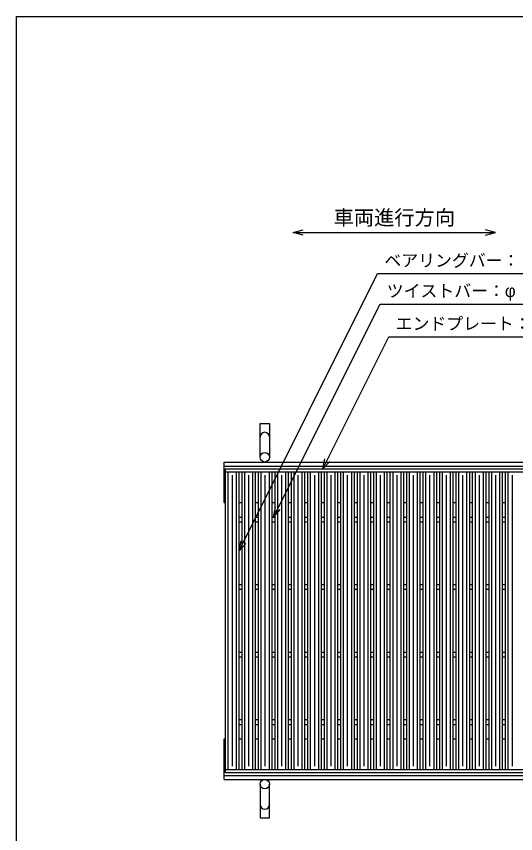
# Model space of a CAD drawing. Units: millimetres, scale not verified. Extents: x -1820 to 1731, y -1282 to 1054.
# Drawn here: x -1729 to -989, y -157 to 1054 of the extents above; entities that cross this region are included whole.
import ezdxf
from ezdxf.enums import TextEntityAlignment as Align

# ---------------------------------------------------------------- set-up
doc = ezdxf.new("R2010")
doc.units = ezdxf.units.MM
doc.header["$LTSCALE"] = 10
for name, color, linetype, lineweight in [('0_2', 150, 'Continuous', 25), ('16', 3, 'Continuous', 25), ('19', 6, 'Continuous', 25), ('22', 2, 'Continuous', 25)]:
    doc.layers.add(name, color=color, linetype=linetype, lineweight=lineweight)
doc.styles.add('ベクトル', font='')
doc.styles.get('ベクトル').set_extended_font_data('ベクトル')

msp = doc.modelspace()

# ---------------------------------------------------------------- linework, layer by layer
at = {"layer": '0_2'}
for p, q in [((-1729, -1146.5), (-1729, 1053.5)), ((-1729, 1053.5), (1731, 1053.5))]:
    msp.add_line(p, q, dxfattribs=at)
at = {"layer": '16'}
for p, q in [((-1419, 383.5), (-423, 383.5)), ((-1419, 379), (-1419, 383.5)), ((-1419, 379), (-423, 379)), ((-1419, -62), (-1419, 379)), ((-1419, 379), (-1399, 379)), ((-1415, -62), (-1415, 379)), ((-1403, -62), (-1403, 379)), ((-1399, -62), (-1399, 379)), ((-1394.6, -62), (-1394.6, 379)), ((-1394.6, 379), (-1374.6, 379)), ((-1390.6, -62), (-1390.6, 379)), ((-1378.6, -62), (-1378.6, 379)), ((-1374.6, -62), (-1374.6, 379)), ((-1370.2, -62), (-1370.2, 379)), ((-1370.2, 379), (-1350.2, 379)), ((-1366.2, -62), (-1366.2, 379)), ((-1354.2, -62), (-1354.2, 379)), ((-1350.2, -62), (-1350.2, 379)), ((-1345.8, -62), (-1345.8, 379)), ((-1345.8, 379), (-1325.8, 379)), ((-1341.8, -62), (-1341.8, 379)), ((-1329.8, -62), (-1329.8, 379)), ((-1325.8, -62), (-1325.8, 379)), ((-1321.4, -62), (-1321.4, 379)), ((-1321.4, 379), (-1301.4, 379)), ((-1317.4, -62), (-1317.4, 379)), ((-1305.4, -62), (-1305.4, 379)), ((-1301.4, -62), (-1301.4, 379)), ((-1297, -62), (-1297, 379)), ((-1297, 379), (-1277, 379)), ((-1293, -62), (-1293, 379)), ((-1281, -62), (-1281, 379)), ((-1277, -62), (-1277, 379)), ((-1272.6, -62), (-1272.6, 379)), ((-1272.6, 379), (-1252.6, 379)), ((-1268.6, -62), (-1268.6, 379)), ((-1256.6, -62), (-1256.6, 379)), ((-1252.6, -62), (-1252.6, 379)), ((-1248.2, -62), (-1248.2, 379)), ((-1248.2, 379), (-1228.2, 379)), ((-1244.2, -62), (-1244.2, 379)), ((-1232.2, -62), (-1232.2, 379)), ((-1228.2, -62), (-1228.2, 379)), ((-1223.8, -62), (-1223.8, 379)), ((-1223.8, 379), (-1203.8, 379)), ((-1219.8, -62), (-1219.8, 379)), ((-1207.8, -62), (-1207.8, 379)), ((-1203.8, -62), (-1203.8, 379)), ((-1199.4, -62), (-1199.4, 379)), ((-1199.4, 379), (-1179.4, 379)), ((-1195.4, -62), (-1195.4, 379)), ((-1183.4, -62), (-1183.4, 379)), ((-1179.4, -62), (-1179.4, 379)), ((-1175, -62), (-1175, 379)), ((-1175, 379), (-1155, 379)), ((-1171, -62), (-1171, 379)), ((-1159, -62), (-1159, 379)), ((-1155, -62), (-1155, 379)), ((-1150.6, -62), (-1150.6, 379)), ((-1150.6, 379), (-1130.6, 379)), ((-1146.6, -62), (-1146.6, 379)), ((-1134.6, -62), (-1134.6, 379)), ((-1130.6, -62), (-1130.6, 379)), ((-1126.2, -62), (-1126.2, 379)), ((-1126.2, 379), (-1106.2, 379)), ((-1122.2, -62), (-1122.2, 379)), ((-1110.2, -62), (-1110.2, 379)), ((-1106.2, -62), (-1106.2, 379)), ((-1101.8, -62), (-1101.8, 379)), ((-1101.8, 379), (-1081.8, 379)), ((-1097.8, -62), (-1097.8, 379)), ((-1085.8, -62), (-1085.8, 379)), ((-1081.8, -62), (-1081.8, 379)), ((-1077.4, -62), (-1077.4, 379)), ((-1077.4, 379), (-1057.4, 379)), ((-1073.4, -62), (-1073.4, 379)), ((-1061.4, -62), (-1061.4, 379)), ((-1057.4, -62), (-1057.4, 379)), ((-1053, -62), (-1053, 379)), ((-1053, 379), (-1033, 379)), ((-1049, -62), (-1049, 379)), ((-1037, -62), (-1037, 379)), ((-1033, -62), (-1033, 379)), ((-1028.6, -62), (-1028.6, 379)), ((-1028.6, 379), (-1008.6, 379)), ((-1024.6, -62), (-1024.6, 379)), ((-1012.6, -62), (-1012.6, 379)), ((-1008.6, -62), (-1008.6, 379)), ((-1004.2, -62), (-1004.2, 379)), ((-1004.2, 379), (-984.2, 379)), ((-1000.2, -62), (-1000.2, 379)), ((-1409, -57), (-1409, 374)), ((-1384.6, -57), (-1384.6, 374)), ((-1360.2, -57), (-1360.2, 374)), ((-1335.8, -57), (-1335.8, 374)), ((-1311.4, -57), (-1311.4, 374)), ((-1287, -57), (-1287, 374)), ((-1262.6, -57), (-1262.6, 374)), ((-1238.2, -57), (-1238.2, 374)), ((-1213.8, -57), (-1213.8, 374)), ((-1189.4, -57), (-1189.4, 374)), ((-1165, -57), (-1165, 374)), ((-1140.6, -57), (-1140.6, 374)), ((-1116.2, -57), (-1116.2, 374)), ((-1091.8, -57), (-1091.8, 374)), ((-1067.4, -57), (-1067.4, 374)), ((-1043, -57), (-1043, 374)), ((-1018.6, -57), (-1018.6, 374)), ((-994.2, -57), (-994.2, 374)), ((-1399, 312), (-1394.6, 312)), ((-1399, 305), (-1394.6, 305)), ((-1374.6, 312), (-1370.2, 312)), ((-1374.6, 305), (-1370.2, 305)), ((-1350.2, 312), (-1345.8, 312)), ((-1350.2, 305), (-1345.8, 305)), ((-1325.8, 312), (-1321.4, 312)), ((-1325.8, 305), (-1321.4, 305)), ((-1301.4, 312), (-1297, 312)), ((-1301.4, 305), (-1297, 305)), ((-1277, 312), (-1272.6, 312)), ((-1277, 305), (-1272.6, 305)), ((-1252.6, 312), (-1248.2, 312)), ((-1252.6, 305), (-1248.2, 305)), ((-1228.2, 312), (-1223.8, 312)), ((-1228.2, 305), (-1223.8, 305)), ((-1203.8, 312), (-1199.4, 312)), ((-1203.8, 305), (-1199.4, 305)), ((-1179.4, 312), (-1175, 312)), ((-1179.4, 305), (-1175, 305)), ((-1155, 312), (-1150.6, 312)), ((-1155, 305), (-1150.6, 305)), ((-1130.6, 312), (-1126.2, 312)), ((-1130.6, 305), (-1126.2, 305)), ((-1106.2, 312), (-1101.8, 312)), ((-1106.2, 305), (-1101.8, 305)), ((-1081.8, 312), (-1077.4, 312)), ((-1081.8, 305), (-1077.4, 305)), ((-1057.4, 312), (-1053, 312)), ((-1057.4, 305), (-1053, 305)), ((-1033, 312), (-1028.6, 312)), ((-1033, 305), (-1028.6, 305)), ((-1008.6, 312), (-1004.2, 312)), ((-1008.6, 305), (-1004.2, 305)), ((-1399, 212), (-1394.6, 212)), ((-1374.6, 212), (-1370.2, 212)), ((-1350.2, 212), (-1345.8, 212)), ((-1325.8, 212), (-1321.4, 212)), ((-1301.4, 212), (-1297, 212)), ((-1277, 212), (-1272.6, 212)), ((-1252.6, 212), (-1248.2, 212)), ((-1228.2, 212), (-1223.8, 212)), ((-1203.8, 212), (-1199.4, 212)), ((-1179.4, 212), (-1175, 212)), ((-1155, 212), (-1150.6, 212)), ((-1130.6, 212), (-1126.2, 212)), ((-1106.2, 212), (-1101.8, 212)), ((-1081.8, 212), (-1077.4, 212)), ((-1057.4, 212), (-1053, 212)), ((-1033, 212), (-1028.6, 212)), ((-1008.6, 212), (-1004.2, 212)), ((-1399, 205), (-1394.6, 205)), ((-1374.6, 205), (-1370.2, 205)), ((-1350.2, 205), (-1345.8, 205)), ((-1325.8, 205), (-1321.4, 205)), ((-1301.4, 205), (-1297, 205)), ((-1277, 205), (-1272.6, 205)), ((-1252.6, 205), (-1248.2, 205)), ((-1228.2, 205), (-1223.8, 205)), ((-1203.8, 205), (-1199.4, 205)), ((-1179.4, 205), (-1175, 205)), ((-1155, 205), (-1150.6, 205)), ((-1130.6, 205), (-1126.2, 205)), ((-1106.2, 205), (-1101.8, 205)), ((-1081.8, 205), (-1077.4, 205)), ((-1057.4, 205), (-1053, 205)), ((-1033, 205), (-1028.6, 205)), ((-1008.6, 205), (-1004.2, 205)), ((-1399, 112), (-1394.6, 112)), ((-1374.6, 112), (-1370.2, 112)), ((-1350.2, 112), (-1345.8, 112)), ((-1325.8, 112), (-1321.4, 112)), ((-1301.4, 112), (-1297, 112)), ((-1277, 112), (-1272.6, 112)), ((-1252.6, 112), (-1248.2, 112)), ((-1228.2, 112), (-1223.8, 112)), ((-1203.8, 112), (-1199.4, 112)), ((-1179.4, 112), (-1175, 112)), ((-1155, 112), (-1150.6, 112)), ((-1130.6, 112), (-1126.2, 112)), ((-1106.2, 112), (-1101.8, 112)), ((-1081.8, 112), (-1077.4, 112)), ((-1057.4, 112), (-1053, 112)), ((-1033, 112), (-1028.6, 112)), ((-1008.6, 112), (-1004.2, 112)), ((-1399, 105), (-1394.6, 105)), ((-1374.6, 105), (-1370.2, 105)), ((-1350.2, 105), (-1345.8, 105)), ((-1325.8, 105), (-1321.4, 105)), ((-1301.4, 105), (-1297, 105)), ((-1277, 105), (-1272.6, 105)), ((-1252.6, 105), (-1248.2, 105)), ((-1228.2, 105), (-1223.8, 105)), ((-1203.8, 105), (-1199.4, 105)), ((-1179.4, 105), (-1175, 105)), ((-1155, 105), (-1150.6, 105)), ((-1130.6, 105), (-1126.2, 105)), ((-1106.2, 105), (-1101.8, 105)), ((-1081.8, 105), (-1077.4, 105)), ((-1057.4, 105), (-1053, 105)), ((-1033, 105), (-1028.6, 105)), ((-1008.6, 105), (-1004.2, 105)), ((-1399, 12), (-1394.6, 12)), ((-1399, 5), (-1394.6, 5)), ((-1374.6, 12), (-1370.2, 12)), ((-1374.6, 5), (-1370.2, 5)), ((-1350.2, 12), (-1345.8, 12)), ((-1350.2, 5), (-1345.8, 5)), ((-1325.8, 12), (-1321.4, 12)), ((-1325.8, 5), (-1321.4, 5)), ((-1301.4, 12), (-1297, 12)), ((-1301.4, 5), (-1297, 5)), ((-1277, 12), (-1272.6, 12)), ((-1277, 5), (-1272.6, 5)), ((-1252.6, 12), (-1248.2, 12)), ((-1252.6, 5), (-1248.2, 5)), ((-1228.2, 12), (-1223.8, 12)), ((-1228.2, 5), (-1223.8, 5)), ((-1203.8, 12), (-1199.4, 12)), ((-1203.8, 5), (-1199.4, 5)), ((-1179.4, 12), (-1175, 12)), ((-1179.4, 5), (-1175, 5)), ((-1155, 12), (-1150.6, 12)), ((-1155, 5), (-1150.6, 5)), ((-1130.6, 12), (-1126.2, 12)), ((-1130.6, 5), (-1126.2, 5)), ((-1106.2, 12), (-1101.8, 12)), ((-1106.2, 5), (-1101.8, 5)), ((-1081.8, 12), (-1077.4, 12)), ((-1081.8, 5), (-1077.4, 5)), ((-1057.4, 12), (-1053, 12)), ((-1057.4, 5), (-1053, 5)), ((-1033, 12), (-1028.6, 12)), ((-1033, 5), (-1028.6, 5)), ((-1008.6, 12), (-1004.2, 12)), ((-1008.6, 5), (-1004.2, 5)), ((-1419, -62), (-423, -62)), ((-1419, -66.5), (-1419, -62)), ((-1419, -62), (-1399, -62)), ((-1419, -66.5), (-423, -66.5)), ((-1394.6, -62), (-1374.6, -62)), ((-1370.2, -62), (-1350.2, -62)), ((-1345.8, -62), (-1325.8, -62)), ((-1321.4, -62), (-1301.4, -62)), ((-1297, -62), (-1277, -62)), ((-1272.6, -62), (-1252.6, -62)), ((-1248.2, -62), (-1228.2, -62)), ((-1223.8, -62), (-1203.8, -62)), ((-1199.4, -62), (-1179.4, -62)), ((-1175, -62), (-1155, -62)), ((-1150.6, -62), (-1130.6, -62)), ((-1126.2, -62), (-1106.2, -62)), ((-1101.8, -62), (-1081.8, -62)), ((-1077.4, -62), (-1057.4, -62)), ((-1053, -62), (-1033, -62)), ((-1028.6, -62), (-1008.6, -62)), ((-1004.2, -62), (-984.2, -62))]:
    msp.add_line(p, q, dxfattribs=at)
at = {"layer": '19'}
for p, q in [((-1368, 400.5), (-1368, 450.5)), ((-1368, 450.5), (-1354, 450.5)), ((-1354, 450.5), (-1354, 400.5)), ((-1421, 393.5), (-421, 393.5)), ((-1421, 333.5), (-1421, 393.5)), ((-1421, 387.5), (-421, 387.5)), ((-1421, 333.5), (-1419, 333.5)), ((-1399, 333.5), (-1394.6, 333.5)), ((-1374.6, 333.5), (-1370.2, 333.5)), ((-1350.2, 333.5), (-1345.8, 333.5)), ((-1325.8, 333.5), (-1321.4, 333.5)), ((-1301.4, 333.5), (-1297, 333.5)), ((-1277, 333.5), (-1272.6, 333.5)), ((-1252.6, 333.5), (-1248.2, 333.5)), ((-1228.2, 333.5), (-1223.8, 333.5)), ((-1203.8, 333.5), (-1199.4, 333.5)), ((-1179.4, 333.5), (-1175, 333.5)), ((-1155, 333.5), (-1150.6, 333.5)), ((-1130.6, 333.5), (-1126.2, 333.5)), ((-1106.2, 333.5), (-1101.8, 333.5)), ((-1081.8, 333.5), (-1077.4, 333.5)), ((-1057.4, 333.5), (-1053, 333.5)), ((-1033, 333.5), (-1028.6, 333.5)), ((-1008.6, 333.5), (-1004.2, 333.5)), ((-1421, -76.5), (-1421, -16.5)), ((-1421, -16.5), (-1419, -16.5)), ((-1399, -16.5), (-1394.6, -16.5)), ((-1374.6, -16.5), (-1370.2, -16.5)), ((-1350.2, -16.5), (-1345.8, -16.5)), ((-1325.8, -16.5), (-1321.4, -16.5)), ((-1301.4, -16.5), (-1297, -16.5)), ((-1277, -16.5), (-1272.6, -16.5)), ((-1252.6, -16.5), (-1248.2, -16.5)), ((-1228.2, -16.5), (-1223.8, -16.5)), ((-1203.8, -16.5), (-1199.4, -16.5)), ((-1179.4, -16.5), (-1175, -16.5)), ((-1155, -16.5), (-1150.6, -16.5)), ((-1130.6, -16.5), (-1126.2, -16.5)), ((-1106.2, -16.5), (-1101.8, -16.5)), ((-1081.8, -16.5), (-1077.4, -16.5)), ((-1057.4, -16.5), (-1053, -16.5)), ((-1033, -16.5), (-1028.6, -16.5)), ((-1008.6, -16.5), (-1004.2, -16.5)), ((-1421, -70.5), (-421, -70.5)), ((-1421, -76.5), (-421, -76.5)), ((-1368, -83.5), (-1368, -133.5)), ((-1354, -133.5), (-1354, -83.5)), ((-1368, -133.5), (-1354, -133.5))]:
    msp.add_line(p, q, dxfattribs=at)
for centre in [(-1361, 400.5), (-1361, -83.5)]:
    msp.add_circle(centre, 7, dxfattribs=at)
for centre, start, end in [((-1361, 430.5), 0, 180), ((-1361, -113.5), 180, 0)]:
    msp.add_arc(centre, 7, start, end, dxfattribs=at)
at = {"layer": '22', "color": 4}
for p, q in [((-1319, 733.5), (-1304, 737.5)), ((-1304, 729.5), (-1319, 733.5)), ((-1319, 733.5), (-1019, 733.5)), ((-1019, 733.5), (-1034, 737.5)), ((-1034, 729.5), (-1019, 733.5)), ((-1399, 262), (-1193.75, 672.5)), ((-1193.75, 672.5), (-713.75, 672.5)), ((-1348, 312), (-1190.25, 627.5)), ((-1190.25, 627.5), (-750.25, 627.5)), ((-1274.8, 383.5), (-1177.05, 579)), ((-1177.05, 579), (-757.05, 579)), ((-1274.8, 383.5), (-1271.8, 398.1)), ((-1274.8, 383.5), (-1264.8, 394.5)), ((-1348, 312), (-1345, 326.6)), ((-1348, 312), (-1338, 323)), ((-1399, 262), (-1396, 276.6)), ((-1399, 262), (-1389, 273))]:
    msp.add_line(p, q, dxfattribs=at)

# ---------------------------------------------------------------- texts
at = {"layer": '22', "style": 'ベクトル'}
for s, height, p in [('車両進行方向', 21.99, (-1259, 755.5)), ('ベアリングバー：', 18.33, (-1183.75, 692)), ('ツイストバー：', 18.33, (-1180.25, 647)), ('φ', 18.33, (-1005.25, 647)), ('エンドプレート：', 18.33, (-1167.05, 598.5))]:
    msp.add_text(s, height=height, dxfattribs=at).set_placement(p, align=Align.MIDDLE_LEFT)

doc.saveas('drawing.dxf')
